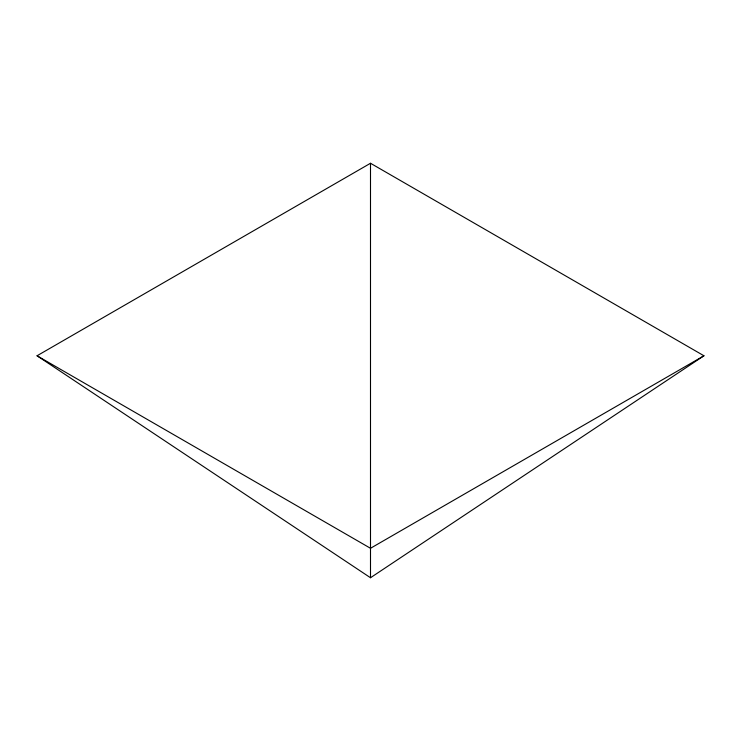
<?xml version="1.0" encoding="UTF-8"?>
<svg xmlns="http://www.w3.org/2000/svg" width="741" height="741" viewBox="0 0 741 741"><rect width="100%" height="100%" fill="white"/><g stroke="black" fill="none" stroke-linecap="round" stroke-linejoin="round"><path stroke-width="1.11" d="M370.5 577.739L703.95 355.773L370.5 163.261L37.05 355.773L370.5 577.739L370.5 163.261M703.95 355.773L370.5 548.284L37.05 355.773"/></g></svg>
